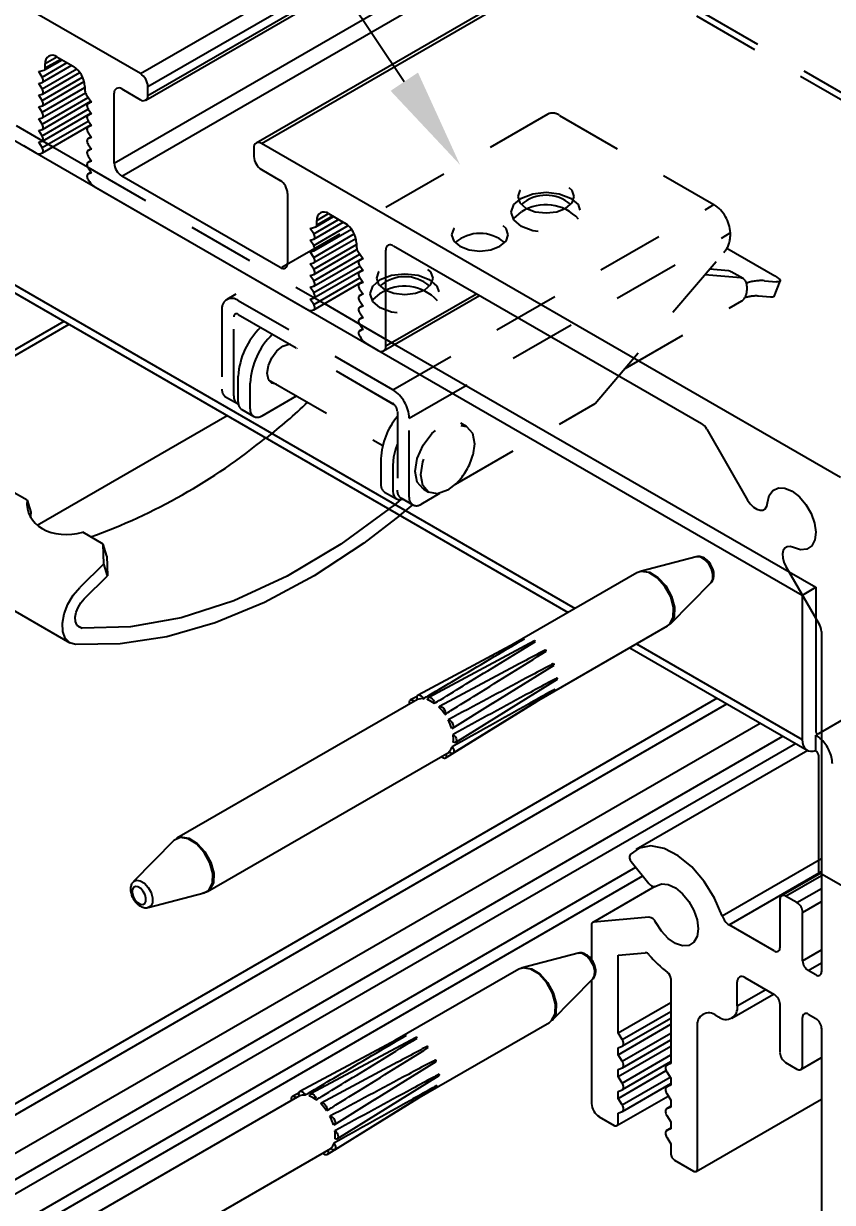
# Model space of a CAD drawing. Header units: inches. Extents: x -3.7 to 11.6, y -13.5 to 0.3.
# Drawn here: x 7.332 to 8.846, y -8.433 to -6.225 of the extents above; entities that cross this region are included whole.
import ezdxf
from ezdxf import colors
from ezdxf.entities.mleader import LeaderData, LeaderLine
from ezdxf.math import Vec2, Vec3

# ---------------------------------------------------------------- set-up
doc = ezdxf.new("R2010")
doc.units = ezdxf.units.IN
doc.header["$LTSCALE"] = 0.5
doc.header["$MEASUREMENT"] = 0
doc.linetypes.add('HIDDEN', pattern=[0.375, 0.25, -0.125])
for name, color, linetype in [('Brackets', 181, 'CONTINUOUS'), ('FAB DWG', 221, 'CONTINUOUS'), ('Hardware', 242, 'CONTINUOUS'), ('Housing', 150, 'CONTINUOUS')]:
    doc.layers.add(name, color=color, linetype=linetype)
doc.styles.add('LSAD_Standard', font='arial.ttf')

msp = doc.modelspace()

# ---------------------------------------------------------------- linework, layer by layer
at = {"layer": 'Brackets', "linetype": 'HIDDEN', "transparency": 16777216}
for p, q in [((7.6177, -5.6487), (9.8704, -6.9492)), ((9.876, -6.9394), (7.6234, -5.6389)), ((7.3174, -6.4166), (7.3863, -6.4563)), ((7.4516, -6.4942), (7.895, -6.75)), ((7.9602, -6.7876), (8.027, -6.8262)), ((8.821, -7.5549), (9.8704, -6.9492)), ((8.7653, -7.2524), (8.8154, -7.2813)), ((8.7903, -7.2958), (8.8154, -7.2813)), ((8.8154, -7.2813), (8.8154, -7.3391)), ((8.9271, -7.8768), (8.826, -7.8185))]:
    msp.add_line(p, q, dxfattribs=at)
at = {"layer": 'Brackets', "transparency": 16777216}
for p, q in [((6.5373, -5.9956), (8.79, -7.296)), ((6.5373, -6.2659), (8.3646, -7.3207)), ((6.5464, -6.286), (8.3517, -7.3282)), ((7.3863, -6.4563), (7.4515, -6.494)), ((7.895, -6.75), (7.9602, -6.7876)), ((8.027, -6.8262), (8.7653, -7.2524)), ((8.79, -7.296), (8.7903, -7.2958)), ((8.79, -7.296), (8.79, -7.5663)), ((8.8154, -7.3391), (8.8154, -7.5517)), ((8.4667, -7.3946), (8.7991, -7.5864)), ((8.4796, -7.3871), (8.79, -7.5663)), ((8.8154, -7.5869), (8.8154, -7.5582)), ((8.821, -7.8156), (8.821, -7.5973))]:
    msp.add_line(p, q, dxfattribs=at)
at = {"layer": 'Brackets', "linetype": 'HIDDEN', "ltscale": 0.5, "transparency": 16777216}
msp.add_line((8.826, -7.8185), (8.821, -7.8156), dxfattribs=at)
at = {"layer": 'Brackets', "linetype": 'HIDDEN', "transparency": 16777216, "flags": 128}
for points in [[(8.2725, -6.5712), (8.2897, -6.5778), (8.31, -6.5801), (8.3302, -6.5778), (8.3474, -6.5712), (8.3589, -6.5613), (8.363, -6.5495), (8.3589, -6.5378), (8.3474, -6.5279), (8.3302, -6.5213), (8.31, -6.519), (8.2897, -6.5213), (8.2725, -6.5279), (8.261, -6.5378), (8.257, -6.5495), (8.261, -6.5613), (8.2725, -6.5712)], [(8.1487, -6.6426), (8.1659, -6.6493), (8.1862, -6.6516), (8.2065, -6.6493), (8.2237, -6.6426), (8.2352, -6.6327), (8.2392, -6.621), (8.2352, -6.6093), (8.2237, -6.5993), (8.2065, -6.5927), (8.1862, -6.5904), (8.1659, -6.5927), (8.1487, -6.5993), (8.1372, -6.6093), (8.1332, -6.621), (8.1372, -6.6327), (8.1487, -6.6426)], [(8.008, -6.7239), (8.0252, -6.7305), (8.0455, -6.7328), (8.0658, -6.7305), (8.083, -6.7239), (8.0945, -6.7139), (8.0985, -6.7022), (8.0945, -6.6905), (8.083, -6.6806), (8.0658, -6.6739), (8.0455, -6.6716), (8.0252, -6.6739), (8.008, -6.6806), (7.9965, -6.6905), (7.9925, -6.7022), (7.9965, -6.7139), (8.008, -6.7239)]]:
    msp.add_lwpolyline(points, dxfattribs=at)
at = {"layer": 'Brackets', "transparency": 16777216, "flags": 128}
msp.add_lwpolyline([(8.79, -7.5663), (8.7904, -7.5722), (8.7918, -7.5774), (8.7941, -7.5818), (8.7972, -7.5851), (8.8009, -7.5873), (8.8053, -7.5884), (8.8102, -7.5882), (8.8154, -7.5869)], dxfattribs=at)
at = {"layer": 'Brackets', "linetype": 'HIDDEN', "transparency": 16777216}
for centre, radius, start, end in [((8.31, -6.6182), 0.0712, 49.2269, 130.7731), ((8.1862, -6.6896), 0.0712, 49.2269, 130.7731), ((8.0455, -6.7708), 0.0712, 49.2269, 130.7731), ((8.779, -7.615), 0.0675, 2.6055, 45.8829)]:
    msp.add_arc(centre, radius, start, end, dxfattribs=at)
at = {"layer": 'Brackets', "transparency": 16777216}
for centre, radius, start, end in [((8.8188, -7.5522), 0.00349, 170.786, 309.2033), ((8.779, -7.615), 0.0675, 45.8829, 57.3945), ((8.8087, -7.5979), 0.0123, 2.6055, 57.3945)]:
    msp.add_arc(centre, radius, start, end, dxfattribs=at)
at = {"layer": 'Hardware', "linetype": 'HIDDEN', "transparency": 16777216}
for p, q in [((8.3134, -6.3951), (7.712, -6.7422)), ((8.335, -6.3973), (8.6245, -6.5644)), ((8.0232, -6.9115), (8.6245, -6.5644)), ((8.0538, -6.9646), (8.6552, -6.6174)), ((8.6552, -6.6174), (8.6552, -6.6243)), ((8.6488, -6.646), (8.7387, -6.6979)), ((8.4018, -6.9373), (8.6431, -6.6541)), ((8.6524, -6.6888), (8.6163, -6.6856)), ((8.6793, -6.7031), (8.657, -6.6902)), ((8.6746, -6.7016), (8.6077, -6.6957)), ((8.7192, -6.707), (8.7417, -6.709)), ((8.7376, -6.7363), (8.7487, -6.7076)), ((8.6858, -6.7175), (8.6858, -6.7251)), ((8.0232, -6.9115), (7.7337, -6.7444)), ((8.4581, -6.8712), (8.6768, -6.745)), ((8.7305, -6.7377), (8.7081, -6.7357)), ((7.7031, -6.7621), (7.7031, -6.91)), ((7.7253, -6.9228), (7.7253, -6.7749)), ((7.7337, -6.7701), (8.0232, -6.9373)), ((8.0258, -6.9392), (7.8291, -6.8256)), ((7.8436, -6.8335), (7.8439, -6.8342)), ((7.7337, -6.9341), (7.7337, -6.8858)), ((7.9198, -6.878), (7.9202, -6.8778)), ((7.756, -6.9469), (7.756, -6.8987)), ((7.7905, -6.8925), (8.0041, -7.0158)), ((7.7096, -6.9244), (7.7319, -6.9372)), ((7.7782, -6.9598), (7.8427, -6.9226)), ((7.7402, -6.9485), (7.7625, -6.9613)), ((8.0316, -6.9517), (8.0316, -7.0996)), ((8.1404, -7.0882), (8.4018, -6.9373)), ((8.0538, -7.1125), (8.0538, -6.9646)), ((8.1611, -6.98), (8.1505, -6.9739)), ((8.0009, -7.0401), (8.0009, -7.0883)), ((8.0232, -7.053), (8.0232, -7.1012)), ((8.0075, -7.1028), (8.0297, -7.1156)), ((8.0761, -7.1253), (8.1109, -7.1052)), ((8.0797, -7.0967), (8.0902, -7.1028)), ((8.0381, -7.114), (8.0604, -7.1269))]:
    msp.add_line(p, q, dxfattribs=at)
at = {"layer": 'Hardware', "transparency": 16777216}
for p, q in [((7.338, -7.1181), (7.2997, -7.096)), ((7.338, -7.1181), (7.3451, -7.1405)), ((7.4807, -7.2005), (7.4423, -7.1783)), ((7.482, -7.2375), (7.4807, -7.2005)), ((7.4877, -7.2228), (7.4807, -7.2005)), ((7.482, -7.2375), (7.4368, -7.2815)), ((7.489, -7.2599), (7.482, -7.2375)), ((7.4877, -7.2228), (7.489, -7.2599)), ((8.5912, -7.2241), (8.4866, -7.2514)), ((7.1872, -7.2519), (7.4182, -7.3852)), ((7.4452, -7.3026), (7.489, -7.2599)), ((8.4801, -7.2541), (8.2484, -7.3878)), ((8.4876, -7.2519), (8.4822, -7.2533)), ((8.5431, -7.3494), (8.6191, -7.2724)), ((7.4315, -7.3519), (7.4412, -7.3576)), ((8.2848, -7.4996), (8.5376, -7.3537)), ((8.2685, -7.3771), (8.0705, -7.4831)), ((8.2883, -7.3817), (8.0903, -7.4877)), ((8.253, -7.4285), (8.1104, -7.5048)), ((8.2107, -7.498), (8.3255, -7.4268)), ((8.1404, -7.5718), (8.3312, -7.4533)), ((8.1356, -7.5922), (8.3264, -7.4738)), ((8.0693, -7.4912), (7.6187, -7.7513)), ((8.0687, -7.4856), (8.0563, -7.4922)), ((8.1214, -7.6014), (8.2929, -7.4949)), ((8.1344, -7.5455), (8.2112, -7.4978)), ((7.6762, -7.8509), (8.1285, -7.5898)), ((7.6132, -7.7556), (7.5372, -7.8326)), ((7.5651, -7.8809), (7.6697, -7.8536)), ((7.6671, -7.8534), (7.6743, -7.8517)), ((7.6762, -7.8509), (7.6749, -7.8516)), ((8.5152, -7.8412), (8.5157, -7.841)), ((8.5157, -7.8409), (8.5157, -7.8409)), ((8.3699, -7.9666), (8.2653, -7.9939)), ((8.2588, -7.9965), (8.0271, -8.1303)), ((8.2663, -7.9944), (8.2608, -7.9957)), ((8.3218, -8.0918), (8.3978, -8.0149)), ((8.0635, -8.2421), (8.3163, -8.0961)), ((8.0472, -8.1196), (7.8492, -8.2255)), ((8.067, -8.1242), (7.869, -8.2301)), ((7.9894, -8.2405), (8.1042, -8.1692)), ((8.0317, -8.171), (7.8891, -8.2473)), ((7.9191, -8.3142), (8.1098, -8.1958)), ((7.848, -8.2337), (7.3974, -8.4938)), ((7.8474, -8.2281), (7.835, -8.2347)), ((7.9143, -8.3347), (8.1051, -8.2163)), ((7.9001, -8.3439), (8.0716, -8.2374)), ((7.9131, -8.2879), (7.9899, -8.2403)), ((7.4549, -8.5934), (7.9072, -8.3323))]:
    msp.add_line(p, q, dxfattribs=at)
at = {"layer": 'Hardware', "linetype": 'HIDDEN', "transparency": 16777216, "flags": 128}
for points in [[(8.264, -6.5523), (8.2851, -6.5442), (8.31, -6.5414), (8.3348, -6.5442), (8.3559, -6.5523), (8.37, -6.5645), (8.3749, -6.5789), (8.37, -6.5932), (8.3559, -6.6054), (8.3348, -6.6135), (8.31, -6.6164), (8.2851, -6.6135), (8.264, -6.6054), (8.2499, -6.5932), (8.245, -6.5789), (8.2499, -6.5645), (8.264, -6.5523)], [(8.2489, -6.5917), (8.2499, -6.5902), (8.264, -6.5781)], [(8.657, -6.6902), (8.6548, -6.6893), (8.6524, -6.6888)], [(7.9996, -6.705), (8.0206, -6.6969), (8.0455, -6.694), (8.0703, -6.6969), (8.0914, -6.705), (8.1055, -6.7172), (8.1104, -6.7315), (8.1055, -6.7459), (8.0914, -6.7581), (8.0703, -6.7662), (8.0455, -6.769), (8.0206, -6.7662), (7.9996, -6.7581), (7.9855, -6.7459), (7.9805, -6.7315), (7.9855, -6.7172), (7.9996, -6.705)], [(8.7387, -6.6979), (8.7426, -6.7004), (8.7457, -6.7027), (8.7478, -6.7047), (8.7488, -6.7065), (8.7486, -6.7078), (8.7473, -6.7087), (8.745, -6.7091), (8.7417, -6.709)], [(7.9845, -6.7444), (7.9855, -6.7429), (7.9996, -6.7307)], [(8.7376, -6.7363), (8.7375, -6.7365), (8.7362, -6.7374), (8.7339, -6.7378), (8.7305, -6.7377)], [(7.8053, -6.901), (7.7965, -6.8991), (7.7902, -6.8918), (7.788, -6.8802), (7.7902, -6.866), (7.7965, -6.8514), (7.806, -6.8386), (7.8172, -6.8296), (7.8284, -6.8257), (7.8298, -6.8256)], [(8.0797, -7.0967), (8.0797, -7.0967), (8.0688, -7.0842), (8.065, -7.0642), (8.0688, -7.0399), (8.0797, -7.0148), (8.0959, -6.9929), (8.1151, -6.9774), (8.1343, -6.9708), (8.1505, -6.9739)], [(8.1426, -7.0861), (8.1257, -7.0993), (8.1065, -7.1059), (8.0902, -7.1028), (8.0794, -7.0903), (8.0756, -7.0703), (8.0794, -7.046), (8.0902, -7.0209), (8.1065, -6.999), (8.1257, -6.9835), (8.1448, -6.9769), (8.1611, -6.98), (8.172, -6.9925), (8.1758, -7.0125), (8.1728, -7.0338)], [(8.0232, -7.1012), (8.0236, -7.106), (8.0249, -7.1101), (8.027, -7.1133), (8.0297, -7.1156), (8.0331, -7.1169), (8.037, -7.117), (8.0411, -7.1161), (8.0415, -7.116)], [(8.0383, -7.1168), (8.0254, -7.1273), (8.0159, -7.1343)], [(8.0603, -7.1268), (8.0602, -7.127), (8.036, -7.1459)]]:
    msp.add_lwpolyline(points, dxfattribs=at)
at = {"layer": 'Hardware', "transparency": 16777216, "flags": 128}
for points in [[(8.0368, -7.1464), (7.9685, -7.1986), (7.8756, -7.2597), (7.7826, -7.3096), (7.6904, -7.3478), (7.6001, -7.3738), (7.5126, -7.3874), (7.429, -7.3884)], [(8.0163, -7.1346), (7.9258, -7.2004), (7.8252, -7.2605), (7.7251, -7.3068), (7.6269, -7.3386), (7.5318, -7.3556), (7.4412, -7.3576)], [(8.6191, -7.2724), (8.6191, -7.2724), (8.6224, -7.2661), (8.6227, -7.2573), (8.62, -7.2473), (8.6147, -7.2376), (8.6076, -7.2298), (8.5998, -7.2249), (8.5925, -7.2239), (8.5912, -7.2241)], [(8.5376, -7.3537), (8.5418, -7.3504), (8.5484, -7.3375), (8.549, -7.3196), (8.5435, -7.2992), (8.5327, -7.2796), (8.5182, -7.2636), (8.5024, -7.2538), (8.4875, -7.2516), (8.4801, -7.2541)], [(8.4872, -7.2513), (8.4891, -7.2509), (8.5039, -7.2531), (8.5197, -7.2629), (8.5341, -7.2788), (8.5448, -7.2984)], [(7.429, -7.3884), (7.4179, -7.385), (7.4096, -7.3768), (7.4049, -7.3643), (7.4042, -7.3486), (7.4074, -7.3311), (7.4143, -7.3131), (7.4244, -7.2961), (7.4368, -7.2815)], [(7.4412, -7.3576), (7.4355, -7.3558), (7.4312, -7.3516), (7.4288, -7.3452), (7.4284, -7.3371), (7.4301, -7.3281), (7.4336, -7.3188), (7.4388, -7.3101), (7.4452, -7.3026)], [(8.5448, -7.2984), (8.5504, -7.3186), (8.5498, -7.3365), (8.5432, -7.3493), (8.5431, -7.3494)], [(8.0694, -7.4914), (8.0686, -7.4883), (8.0687, -7.4855), (8.0698, -7.4836), (8.0715, -7.4827), (8.0738, -7.4831), (8.0763, -7.4845), (8.0785, -7.4869), (8.0802, -7.4899)], [(8.0548, -7.4996), (8.0546, -7.4985), (8.0544, -7.4956), (8.0551, -7.4934), (8.0566, -7.4921), (8.0588, -7.492), (8.0612, -7.493), (8.0632, -7.4948)], [(8.0883, -7.4918), (8.0888, -7.4893), (8.0901, -7.4877), (8.0921, -7.4873), (8.0945, -7.4881), (8.0969, -7.4899), (8.099, -7.4926), (8.1004, -7.4957), (8.1011, -7.4987)], [(8.1093, -7.5058), (8.1109, -7.5046), (8.1131, -7.5046), (8.1155, -7.5057), (8.1178, -7.5079), (8.1197, -7.5108), (8.1209, -7.5139), (8.1212, -7.5169), (8.1205, -7.5192)], [(8.1267, -7.5295), (8.129, -7.5299), (8.1314, -7.5315), (8.1336, -7.534), (8.1353, -7.537), (8.1361, -7.5401), (8.1361, -7.5429), (8.1351, -7.5449), (8.1334, -7.5459)], [(8.1358, -7.5567), (8.1382, -7.5586), (8.1402, -7.5613), (8.1416, -7.5644), (8.1421, -7.5675), (8.1417, -7.57), (8.1405, -7.5717), (8.1385, -7.5722), (8.1362, -7.5716)], [(8.1223, -7.5932), (8.1231, -7.5963), (8.123, -7.599), (8.1219, -7.601), (8.1201, -7.6018), (8.1179, -7.6015), (8.1154, -7.6001), (8.1138, -7.5983)], [(8.1342, -7.58), (8.136, -7.5829), (8.1371, -7.586), (8.1373, -7.589), (8.1366, -7.5912), (8.1351, -7.5925), (8.1329, -7.5926), (8.1305, -7.5915), (8.1282, -7.5894)], [(7.6697, -7.8536), (7.6788, -7.8483), (7.6854, -7.8355), (7.6859, -7.8176), (7.6804, -7.7974), (7.6697, -7.7778), (7.6553, -7.7619), (7.6395, -7.7521), (7.6247, -7.7499), (7.6132, -7.7556)], [(7.6187, -7.7513), (7.6262, -7.7488), (7.641, -7.751), (7.6569, -7.7609), (7.6713, -7.7768), (7.6821, -7.7965)], [(7.6821, -7.7965), (7.6876, -7.8168), (7.687, -7.8348), (7.6804, -7.8476), (7.6762, -7.8509)], [(7.5372, -7.8326), (7.5429, -7.8298), (7.5502, -7.8309), (7.558, -7.8357), (7.5651, -7.8435), (7.5704, -7.8532), (7.5731, -7.8632), (7.5728, -7.872), (7.5696, -7.8783), (7.5651, -7.8809)], [(7.5367, -7.8601), (7.5402, -7.8665), (7.5448, -7.8716), (7.5499, -7.8747), (7.5547, -7.8754), (7.5584, -7.8736), (7.5605, -7.8695), (7.5607, -7.8637), (7.559, -7.8572), (7.5555, -7.8508), (7.5509, -7.8457), (7.5458, -7.8426), (7.541, -7.8418), (7.5373, -7.8437), (7.5351, -7.8478), (7.5349, -7.8536), (7.5367, -7.8601)], [(8.3978, -8.0149), (8.3978, -8.0149), (8.4011, -8.0085), (8.4014, -7.9997), (8.3987, -7.9897), (8.3933, -7.9801), (8.3863, -7.9722), (8.3785, -7.9674), (8.3712, -7.9663), (8.3699, -7.9666)], [(8.3163, -8.0961), (8.3205, -8.0929), (8.3271, -8.08), (8.3277, -8.062), (8.3222, -8.0417), (8.3114, -8.022), (8.2969, -8.0061), (8.2811, -7.9963), (8.2662, -7.9941), (8.2588, -7.9965)], [(8.2659, -7.9937), (8.2678, -7.9934), (8.2826, -7.9956), (8.2984, -8.0054), (8.3128, -8.0212), (8.3235, -8.0408)], [(8.3235, -8.0408), (8.3291, -8.0611), (8.3285, -8.079), (8.3219, -8.0918), (8.3218, -8.0918)], [(7.8335, -8.242), (7.8333, -8.241), (7.8331, -8.2381), (7.8338, -8.2358), (7.8353, -8.2345), (7.8375, -8.2344), (7.8399, -8.2355), (7.8419, -8.2372)], [(7.8481, -8.2338), (7.8473, -8.2307), (7.8474, -8.228), (7.8485, -8.2261), (7.8502, -8.2252), (7.8525, -8.2255), (7.855, -8.227), (7.8572, -8.2294), (7.8589, -8.2324)], [(7.867, -8.2343), (7.8675, -8.2318), (7.8688, -8.2302), (7.8708, -8.2298), (7.8732, -8.2305), (7.8756, -8.2324), (7.8777, -8.235), (7.8791, -8.2381), (7.8797, -8.2412)], [(7.888, -8.2482), (7.8896, -8.2471), (7.8918, -8.247), (7.8942, -8.2482), (7.8965, -8.2504), (7.8984, -8.2533), (7.8996, -8.2564), (7.8999, -8.2593), (7.8992, -8.2617)], [(7.9054, -8.272), (7.9077, -8.2724), (7.9101, -8.274), (7.9123, -8.2764), (7.914, -8.2795), (7.9148, -8.2826), (7.9148, -8.2854), (7.9138, -8.2874), (7.9121, -8.2883)], [(7.9145, -8.2992), (7.9169, -8.3011), (7.9189, -8.3038), (7.9203, -8.3069), (7.9208, -8.3099), (7.9204, -8.3125), (7.9192, -8.3142), (7.9172, -8.3147), (7.9149, -8.314)], [(7.9129, -8.3225), (7.9147, -8.3254), (7.9158, -8.3285), (7.916, -8.3314), (7.9153, -8.3337), (7.9138, -8.335), (7.9116, -8.3351), (7.9092, -8.334), (7.9069, -8.3319)], [(7.901, -8.3357), (7.9018, -8.3388), (7.9017, -8.3415), (7.9006, -8.3434), (7.8988, -8.3443), (7.8966, -8.344), (7.8941, -8.3425), (7.8924, -8.3408)]]:
    msp.add_lwpolyline(points, dxfattribs=at)
at = {"layer": 'Hardware', "linetype": 'HIDDEN', "transparency": 16777216}
for centre, radius, start, end in [((8.3223, -6.415), 0.0218, 54.3824, 114.3071), ((8.3094, -6.6484), 0.0837, 42.6352, 122.8103), ((8.5887, -6.6205), 0.0666, 2.6055, 57.3945), ((8.6065, -6.622), 0.0487, 318.6997, 357.273), ((8.6721, -6.7153), 0.0139, 350.7481, 79.4532), ((8.7137, -6.7902), 0.0834, 86.252, 110.0267), ((8.0449, -6.8011), 0.0837, 42.6352, 122.8103), ((8.6644, -6.7274), 0.0215, 305.2221, 6.0901), ((7.7217, -6.759), 0.0189, 50.7967, 189.214), ((8.7035, -6.8007), 0.0651, 86.0226, 108.7661), ((7.7304, -6.7741), 0.00516, 50.7967, 189.214), ((7.8698, -6.893), 0.1363, 133.6253, 176.9731), ((7.892, -6.9059), 0.1363, 133.6253, 176.9731), ((7.7181, -6.9119), 0.0151, 172.7442, 235.9436), ((7.74, -6.9247), 0.0148, 172.7806, 246.0739), ((7.9874, -6.9676), 0.0666, 2.6055, 57.3945), ((7.7491, -6.9358), 0.0155, 173.7012, 234.9867), ((7.7695, -6.9491), 0.0138, 170.786, 309.2033), ((7.0375, -6.0565), 1.2058, 308.3852, 313.254), ((8.0134, -6.9525), 0.0182, 2.6055, 57.3945), ((8.1333, -7.0461), 0.1325, 140.1667, 177.4219), ((8.1365, -7.0553), 0.1133, 157.8332, 178.8487), ((8.0616, -7.0044), 0.1151, 314.7949, 345.2105), ((8.0159, -7.0903), 0.0151, 172.7442, 235.9436), ((8.0465, -7.1015), 0.0151, 172.7442, 235.9436), ((8.0674, -7.1147), 0.0138, 170.786, 309.2033)]:
    msp.add_arc(centre, radius, start, end, dxfattribs=at)
at = {"layer": 'Hardware', "transparency": 16777216}
for centre, radius, start, end in [((7.0813, -6.1407), 1.1117, 289.7655, 309.2875), ((8.2688, -7.3784), 0.00131, 32.995, 104.5717), ((8.2884, -7.3835), 0.00183, 15.4908, 95.0987), ((8.3082, -7.4011), 0.00238, 1.7813, 77.8073), ((8.3231, -7.4261), 0.00245, 344.9604, 59.4304), ((8.3298, -7.4522), 0.00175, 321.8837, 50.0848), ((8.3255, -7.4729), 0.00129, 314.0075, 31.7615), ((8.0777, -7.5123), 0.0225, 83.6186, 111.6901), ((8.0702, -7.5403), 0.0517, 53.4072, 69.4904), ((8.0452, -7.5705), 0.0911, 34.2851, 45.3035), ((8.0435, -7.573), 0.0939, 16.796, 27.5948), ((8.0801, -7.5655), 0.0564, 353.8124, 8.9975), ((8.1113, -7.572), 0.0243, 314.025, 340.7355), ((8.0475, -8.1208), 0.00131, 32.995, 104.5717), ((8.0671, -8.126), 0.00183, 15.4908, 95.0987), ((8.0869, -8.1435), 0.00238, 1.7813, 77.8073), ((8.1018, -8.1686), 0.00245, 344.9604, 59.4304), ((8.1085, -8.1947), 0.00175, 321.8837, 50.0848), ((7.8564, -8.2548), 0.0225, 83.6186, 111.6901), ((7.8489, -8.2827), 0.0517, 53.4072, 69.4904), ((8.1042, -8.2153), 0.00129, 314.0075, 31.7615), ((7.8239, -8.313), 0.0911, 34.2851, 45.3035), ((7.8222, -8.3155), 0.0939, 16.796, 27.5948), ((7.8588, -8.308), 0.0564, 353.8124, 8.9975), ((7.89, -8.3145), 0.0243, 314.025, 340.7355)]:
    msp.add_arc(centre, radius, start, end, dxfattribs=at)
for centre, ratio, start_param, end_param in [((7.4297, -7.1097), 0.733563, 2.800234, 4.591563), ((7.4367, -7.1321), 0.733628, 2.800051, 2.940457)]:
    msp.add_ellipse(centre, major_axis=(0.0889, 0.0321), ratio=ratio, start_param=start_param, end_param=end_param, dxfattribs=at)
for points, knots in [([(8.6189, -7.2721), (8.6195, -7.2717), (8.6218, -7.2699), (8.6239, -7.2646), (8.6249, -7.257), (8.6232, -7.2477), (8.6186, -7.2379), (8.6113, -7.2294), (8.603, -7.2245), (8.5959, -7.223), (8.5925, -7.2241), (8.5916, -7.2244)], [0, 0, 0, 0, 0.0341972, 0.1359613, 0.2488412, 0.3845063, 0.5314127, 0.6791678, 0.836556, 0.9534937, 1, 1, 1, 1]), ([(8.0802, -7.4899), (8.0839, -7.4877), (8.1038, -7.4759), (8.1671, -7.4383), (8.2266, -7.4032), (8.2699, -7.3776)], [0, 0, 0, 0, 0.058989, 0.315059, 1, 1, 1, 1]), ([(8.1011, -7.4987), (8.1048, -7.4964), (8.1247, -7.4843), (8.1878, -7.4456), (8.247, -7.4094), (8.2902, -7.383)], [0, 0, 0, 0, 0.058989, 0.315059, 1, 1, 1, 1]), ([(8.1205, -7.5192), (8.1243, -7.5169), (8.1442, -7.5045), (8.2077, -7.4651), (8.2672, -7.428), (8.3105, -7.401)], [0, 0, 0, 0, 0.058989, 0.315059, 1, 1, 1, 1]), ([(8.3087, -7.3987), (8.3082, -7.399), (8.3043, -7.401), (8.2872, -7.4101), (8.2691, -7.4198), (8.2543, -7.4278), (8.2528, -7.4286)], [0, 0, 0, 0, 0.026637, 0.205031, 0.918608, 1, 1, 1, 1]), ([(8.3243, -7.424), (8.3239, -7.4243), (8.3201, -7.4263), (8.3031, -7.4352), (8.2378, -7.4701), (8.1757, -7.5033), (8.1267, -7.5295)], [0, 0, 0, 0, 0.007458, 0.057409, 0.257212, 1, 1, 1, 1]), ([(8.3309, -7.4509), (8.3304, -7.4512), (8.3267, -7.4532), (8.31, -7.4622), (8.2455, -7.4972), (8.1842, -7.5305), (8.1358, -7.5567)], [0, 0, 0, 0, 0.007458, 0.057409, 0.257212, 1, 1, 1, 1]), ([(8.3266, -7.4722), (8.3261, -7.4724), (8.3224, -7.4745), (8.306, -7.4837), (8.2424, -7.5195), (8.1819, -7.5533), (8.1342, -7.58)], [0, 0, 0, 0, 0.007458, 0.057409, 0.257212, 1, 1, 1, 1]), ([(7.5373, -7.833), (7.5368, -7.8333), (7.5345, -7.8351), (7.5325, -7.8402), (7.5314, -7.8477), (7.5326, -7.8547), (7.5341, -7.8588), (7.5345, -7.8598)], [0, 0, 0, 0, 0.065785, 0.306251, 0.571545, 0.890556, 1, 1, 1, 1]), ([(7.5345, -7.8598), (7.5359, -7.8627), (7.5389, -7.8688), (7.546, -7.8763), (7.5539, -7.8806), (7.5606, -7.882), (7.5639, -7.8809), (7.5648, -7.8806)], [0, 0, 0, 0, 0.221492, 0.477911, 0.724167, 0.926519, 1, 1, 1, 1]), ([(8.3976, -8.0146), (8.3982, -8.0142), (8.4005, -8.0123), (8.4026, -8.007), (8.4036, -7.9994), (8.4019, -7.9901), (8.3973, -7.9804), (8.39, -7.9718), (8.3817, -7.967), (8.3746, -7.9654), (8.3712, -7.9665), (8.3703, -7.9669)], [0, 0, 0, 0, 0.0341972, 0.1359613, 0.2488412, 0.3845063, 0.5314127, 0.6791678, 0.836556, 0.9534937, 1, 1, 1, 1]), ([(7.8589, -8.2324), (7.8626, -8.2302), (7.8825, -8.2183), (7.9458, -8.1808), (8.0053, -8.1457), (8.0486, -8.1201)], [0, 0, 0, 0, 0.058989, 0.315059, 1, 1, 1, 1]), ([(7.8797, -8.2412), (7.8835, -8.2389), (7.9034, -8.2267), (7.9665, -8.1881), (8.0257, -8.1519), (8.0689, -8.1255)], [0, 0, 0, 0, 0.058989, 0.315059, 1, 1, 1, 1]), ([(7.8992, -8.2617), (7.903, -8.2594), (7.9229, -8.2469), (7.9864, -8.2075), (8.0459, -8.1705), (8.0892, -8.1435)], [0, 0, 0, 0, 0.058989, 0.315059, 1, 1, 1, 1]), ([(8.0874, -8.1412), (8.0869, -8.1415), (8.083, -8.1435), (8.0659, -8.1526), (8.0478, -8.1623), (8.033, -8.1702), (8.0315, -8.1711)], [0, 0, 0, 0, 0.026637, 0.205031, 0.918608, 1, 1, 1, 1]), ([(8.103, -8.1665), (8.1025, -8.1667), (8.0988, -8.1687), (8.0818, -8.1777), (8.0165, -8.2126), (7.9543, -8.2458), (7.9054, -8.272)], [0, 0, 0, 0, 0.007458, 0.057409, 0.257212, 1, 1, 1, 1]), ([(8.1096, -8.1934), (8.1091, -8.1936), (8.1054, -8.1956), (8.0887, -8.2047), (8.0242, -8.2397), (7.9629, -8.2729), (7.9145, -8.2992)], [0, 0, 0, 0, 0.007458, 0.057409, 0.257212, 1, 1, 1, 1]), ([(8.1053, -8.2146), (8.1048, -8.2149), (8.1011, -8.217), (8.0847, -8.2262), (8.0211, -8.2619), (7.9606, -8.2958), (7.9129, -8.3225)], [0, 0, 0, 0, 0.007458, 0.057409, 0.257212, 1, 1, 1, 1])]:
    msp.add_open_spline(points, degree=3, knots=knots, dxfattribs=at)
at = {"layer": 'Housing', "transparency": 16777216}
for p, q in [((7.5503, -6.319), (9.9375, -4.941)), ((7.5644, -6.3435), (9.9549, -4.9635)), ((7.5603, -6.369), (9.967, -4.9796)), ((7.5644, -6.3599), (9.9635, -4.9749)), ((7.5012, -6.4867), (10.0091, -5.0389)), ((7.5154, -6.5112), (10.0248, -5.0625)), ((10.0628, -5.1235), (7.7671, -6.4491)), ((7.777, -6.4499), (10.0658, -5.1286)), ((7.5503, -6.319), (6.466, -5.6931)), ((7.3721, -6.3004), (7.3941, -6.2877)), ((7.3721, -6.3085), (7.4011, -6.2918)), ((7.3941, -6.2877), (7.4246, -6.3053)), ((7.3598, -6.3154), (7.3699, -6.3124)), ((7.3664, -6.3255), (7.413, -6.2986)), ((7.3664, -6.3476), (7.4311, -6.3102)), ((7.3667, -6.3353), (7.4217, -6.3036)), ((7.3705, -6.3122), (7.4035, -6.2931)), ((7.3721, -6.3085), (7.3721, -6.3004)), ((7.3664, -6.3255), (7.3598, -6.3154)), ((7.3598, -6.3374), (7.3661, -6.3356)), ((7.3664, -6.3696), (7.4422, -6.3258)), ((7.3667, -6.3574), (7.4369, -6.3169)), ((7.3667, -6.3794), (7.4452, -6.3341)), ((7.3664, -6.3476), (7.3598, -6.3374)), ((7.3598, -6.3595), (7.3661, -6.3576)), ((7.3664, -6.3916), (7.4465, -6.3454)), ((7.3667, -6.4015), (7.4472, -6.355)), ((7.4465, -6.3433), (7.4465, -6.3515)), ((7.4488, -6.358), (7.4588, -6.3725)), ((7.5012, -6.4867), (7.5012, -6.356)), ((7.5154, -6.3479), (7.5503, -6.368)), ((7.5644, -6.3599), (7.5644, -6.3435)), ((7.3664, -6.3696), (7.3598, -6.3595)), ((7.3598, -6.3815), (7.3661, -6.3797)), ((7.3664, -6.4137), (7.4528, -6.3638)), ((7.3667, -6.4235), (7.4577, -6.371)), ((7.4582, -6.3717), (7.4519, -6.3753)), ((7.4523, -6.3751), (7.4582, -6.3717)), ((7.4588, -6.3725), (7.4523, -6.3751)), ((7.3664, -6.3916), (7.3598, -6.3815)), ((7.3598, -6.4036), (7.3661, -6.4017)), ((7.3664, -6.4357), (7.4528, -6.3859)), ((7.3667, -6.4456), (7.4577, -6.393)), ((7.4582, -6.3937), (7.4519, -6.3973)), ((7.4523, -6.3972), (7.4582, -6.3937)), ((7.4588, -6.3946), (7.4523, -6.3972)), ((7.4525, -6.3855), (7.4588, -6.3946)), ((7.3664, -6.4137), (7.3598, -6.4036)), ((7.3598, -6.4256), (7.3661, -6.4238)), ((7.3664, -6.4578), (7.4528, -6.4079)), ((7.3667, -6.4676), (7.4577, -6.4151)), ((7.4582, -6.4157), (7.4519, -6.4194)), ((7.4523, -6.4192), (7.4582, -6.4158)), ((7.4588, -6.4166), (7.4523, -6.4192)), ((7.4525, -6.4075), (7.4588, -6.4166)), ((7.3664, -6.4357), (7.3598, -6.4256)), ((7.3598, -6.4477), (7.3661, -6.4458)), ((7.4582, -6.4378), (7.4519, -6.4414)), ((7.4523, -6.4412), (7.4582, -6.4378)), ((7.4588, -6.4387), (7.4523, -6.4412)), ((7.4525, -6.4296), (7.4588, -6.4387)), ((7.3315, -6.454), (7.3547, -6.4674)), ((7.3664, -6.4578), (7.3598, -6.4477)), ((7.3638, -6.4688), (7.3664, -6.4678)), ((7.4582, -6.4598), (7.4519, -6.4635)), ((7.4523, -6.4633), (7.4582, -6.4599)), ((7.4588, -6.4607), (7.4523, -6.4633)), ((7.4525, -6.4516), (7.4588, -6.4607)), ((7.7629, -6.4581), (7.7629, -6.4744)), ((8.8613, -7.0759), (7.777, -6.4499)), ((7.4582, -6.4819), (7.4519, -6.4855)), ((7.4523, -6.4853), (7.4582, -6.4819)), ((7.4588, -6.4828), (7.4523, -6.4853)), ((7.4525, -6.4736), (7.4588, -6.4828)), ((7.4582, -6.5039), (7.4519, -6.5076)), ((7.4523, -6.5074), (7.4582, -6.504)), ((7.4588, -6.5048), (7.4523, -6.5074)), ((7.4525, -6.4957), (7.4588, -6.5048)), ((7.8119, -6.6824), (7.5154, -6.5112)), ((7.777, -6.4989), (7.8119, -6.5191)), ((7.4523, -6.5174), (7.4549, -6.5214)), ((7.464, -6.5305), (7.8634, -6.761)), ((7.8261, -6.5435), (7.8261, -6.6742)), ((7.875, -6.6192), (7.9216, -6.5923)), ((7.8754, -6.629), (7.9303, -6.5973)), ((7.8792, -6.6058), (7.9122, -6.5868)), ((7.8808, -6.594), (7.9027, -6.5814)), ((7.8808, -6.6022), (7.9098, -6.5854)), ((7.8808, -6.6022), (7.8808, -6.594)), ((7.9027, -6.5814), (7.9333, -6.599)), ((7.8685, -6.609), (7.8786, -6.6061)), ((7.875, -6.6192), (7.8685, -6.609)), ((7.875, -6.6412), (7.9397, -6.6039)), ((7.875, -6.6633), (7.9509, -6.6195)), ((7.8754, -6.651), (7.9456, -6.6105)), ((7.8685, -6.6311), (7.8748, -6.6292)), ((7.875, -6.6412), (7.8685, -6.6311)), ((7.875, -6.6853), (7.9552, -6.639)), ((7.8754, -6.6731), (7.9539, -6.6278)), ((7.9552, -6.6369), (7.9552, -6.6451)), ((8.0241, -6.6415), (8.601, -6.9746)), ((7.8685, -6.6531), (7.8748, -6.6513)), ((7.875, -6.6633), (7.8685, -6.6531)), ((7.875, -6.7073), (7.9615, -6.6575)), ((7.8754, -6.6951), (7.9559, -6.6487)), ((7.8754, -6.7172), (7.9664, -6.6646)), ((7.9574, -6.6516), (7.9675, -6.6662)), ((7.9669, -6.6653), (7.9606, -6.6689)), ((7.961, -6.6688), (7.9669, -6.6653)), ((7.9675, -6.6662), (7.961, -6.6688)), ((8.0099, -6.8293), (8.0099, -6.6497)), ((7.8685, -6.6752), (7.8748, -6.6733)), ((7.875, -6.6853), (7.8685, -6.6752)), ((7.875, -6.7294), (7.9615, -6.6795)), ((7.8754, -6.7392), (7.9664, -6.6867)), ((7.9669, -6.6874), (7.9606, -6.691)), ((7.961, -6.6908), (7.9669, -6.6874)), ((7.9675, -6.6882), (7.961, -6.6908)), ((7.9612, -6.6791), (7.9675, -6.6882)), ((7.8685, -6.6972), (7.8748, -6.6954)), ((7.875, -6.7073), (7.8685, -6.6972)), ((7.875, -6.7514), (7.9615, -6.7016)), ((7.8754, -6.7613), (7.9664, -6.7087)), ((7.9669, -6.7094), (7.9606, -6.713)), ((7.961, -6.7129), (7.9669, -6.7094)), ((7.9675, -6.7103), (7.961, -6.7129)), ((7.9612, -6.7012), (7.9675, -6.7103)), ((7.8685, -6.7193), (7.8748, -6.7174)), ((7.875, -6.7294), (7.8685, -6.7193)), ((7.9669, -6.7314), (7.9606, -6.7351)), ((7.961, -6.7349), (7.9669, -6.7315)), ((7.9675, -6.7323), (7.961, -6.7349)), ((7.9612, -6.7232), (7.9675, -6.7323)), ((8.0099, -6.8293), (8.1797, -6.7313)), ((7.8685, -6.7413), (7.8748, -6.7395)), ((7.875, -6.7514), (7.8685, -6.7413)), ((7.9669, -6.7535), (7.9606, -6.7571)), ((7.961, -6.7569), (7.9669, -6.7535)), ((7.9675, -6.7544), (7.961, -6.7569)), ((7.9612, -6.7453), (7.9675, -6.7544)), ((8.0058, -6.8385), (8.1855, -6.7347)), ((7.8724, -6.7625), (7.875, -6.7614)), ((7.9669, -6.7755), (7.9606, -6.7792)), ((7.961, -6.779), (7.9669, -6.7756)), ((7.9675, -6.7764), (7.961, -6.779)), ((7.9612, -6.7673), (7.9675, -6.7764)), ((6.9284, -7.0595), (7.4073, -6.783)), ((6.9319, -7.0686), (7.417, -6.7886)), ((7.9669, -6.7976), (7.9606, -6.8012)), ((7.961, -6.801), (7.9669, -6.7976)), ((7.9675, -6.7985), (7.961, -6.801)), ((7.9612, -6.7893), (7.9675, -6.7985)), ((7.961, -6.811), (7.9636, -6.8151)), ((7.9726, -6.8241), (7.9958, -6.8375)), ((7.3571, -7.1648), (7.7129, -6.9594)), ((8.611, -6.9851), (8.6876, -7.1178)), ((8.7593, -7.2421), (8.8218, -7.3503)), ((8.826, -7.3643), (8.826, -8.0012)), ((8.6307, -7.4892), (6.5998, -8.6617)), ((6.6188, -8.6716), (8.6488, -7.4997)), ((6.6303, -8.7367), (8.711, -7.5356)), ((6.5928, -8.8078), (8.7538, -7.5603)), ((6.5862, -8.8385), (8.7771, -7.5737)), ((8.8003, -7.5869), (8.4791, -7.7723)), ((8.64, -7.8969), (8.826, -7.7895)), ((6.5862, -8.898), (8.4782, -7.8057)), ((8.4696, -7.795), (8.5024, -7.8358)), ((8.6528, -7.9135), (8.826, -7.8135)), ((8.826, -7.8158), (8.7513, -7.8589)), ((6.5717, -8.93), (8.4912, -7.8219)), ((8.7588, -7.8597), (8.826, -7.8209)), ((8.5135, -7.8419), (8.3974, -7.9088)), ((8.78, -7.8719), (8.7588, -7.8597)), ((8.78, -7.8719), (8.826, -7.8454)), ((8.7482, -7.8658), (8.7482, -7.9563)), ((8.7906, -7.8903), (8.826, -7.8699)), ((8.5024, -7.8991), (8.3989, -7.9084)), ((8.7906, -7.9808), (8.7906, -7.8903)), ((8.3954, -7.9134), (8.3954, -7.9785)), ((8.7376, -7.9624), (8.6528, -7.9135)), ((8.4449, -7.9703), (8.4958, -7.9657)), ((8.4449, -8.116), (8.4449, -7.9703)), ((8.7906, -7.9808), (8.826, -7.9604)), ((8.8012, -7.9992), (8.826, -7.9849)), ((8.5439, -8.0142), (8.5439, -8.1731)), ((8.6825, -8.0123), (8.7376, -8.0441)), ((8.8154, -8.0073), (8.8012, -7.9992)), ((8.3954, -8.0173), (8.3954, -8.2483)), ((8.6683, -8.0653), (8.6683, -8.0204)), ((8.6683, -8.0653), (8.7214, -8.0347)), ((8.4449, -8.116), (8.5439, -8.0588)), ((8.658, -8.0882), (8.736, -8.0432)), ((8.4527, -8.1281), (8.5439, -8.0755)), ((8.7482, -8.0624), (8.7482, -8.1529)), ((8.8012, -8.0808), (8.8154, -8.089)), ((8.4449, -8.1568), (8.5439, -8.0997)), ((8.4532, -8.1404), (8.5439, -8.0881)), ((8.6287, -8.0833), (8.633, -8.0857)), ((8.7906, -8.1774), (8.7906, -8.0869)), ((8.4527, -8.1281), (8.4449, -8.116)), ((8.4527, -8.169), (8.5439, -8.1164)), ((8.5934, -8.3707), (8.5934, -8.1037)), ((8.826, -8.1073), (8.826, -10.1787)), ((8.4449, -8.1976), (8.5439, -8.1405)), ((8.4449, -8.1437), (8.4527, -8.1407)), ((8.4449, -8.1568), (8.4449, -8.1437)), ((8.4532, -8.1813), (8.5439, -8.1289)), ((8.4527, -8.169), (8.4449, -8.1568)), ((8.4527, -8.2098), (8.5439, -8.1572)), ((8.7875, -8.1843), (8.826, -8.1621)), ((8.4449, -8.1846), (8.4527, -8.1815)), ((8.4449, -8.1976), (8.4449, -8.1846)), ((8.4449, -8.2385), (8.5348, -8.1865)), ((8.4532, -8.2221), (8.5439, -8.1697)), ((8.5439, -8.1716), (8.5355, -8.1764)), ((8.536, -8.1762), (8.5439, -8.1717)), ((8.5439, -8.1731), (8.536, -8.1762)), ((8.536, -8.1887), (8.5439, -8.2009)), ((8.7588, -8.1713), (8.78, -8.1835)), ((8.4527, -8.2098), (8.4449, -8.1976)), ((8.4527, -8.2506), (8.5425, -8.1988)), ((8.4532, -8.2629), (8.5439, -8.2106)), ((8.5439, -8.2124), (8.5355, -8.2173)), ((8.536, -8.217), (8.5439, -8.2125)), ((8.5439, -8.2009), (8.5439, -8.2139)), ((8.4428, -8.2896), (8.5389, -8.2341)), ((8.4449, -8.2254), (8.4527, -8.2223)), ((8.4449, -8.2385), (8.4449, -8.2254)), ((8.5439, -8.2139), (8.536, -8.217)), ((8.536, -8.2295), (8.5439, -8.2417)), ((8.4527, -8.2506), (8.4449, -8.2385)), ((8.5439, -8.2533), (8.5355, -8.2581)), ((8.536, -8.2579), (8.5439, -8.2533)), ((8.5439, -8.2548), (8.536, -8.2579)), ((8.5439, -8.2417), (8.5439, -8.2548)), ((8.5913, -8.3753), (8.826, -8.2398)), ((8.4095, -8.2728), (8.4378, -8.2891)), ((8.4449, -8.2662), (8.4527, -8.2631)), ((8.4449, -8.285), (8.4449, -8.2662)), ((8.536, -8.2704), (8.5439, -8.2825)), ((8.5439, -8.2941), (8.5355, -8.2989)), ((8.536, -8.2987), (8.5439, -8.2941)), ((8.5439, -8.2956), (8.536, -8.2987)), ((8.5439, -8.2825), (8.5439, -8.2956)), ((8.536, -8.3112), (8.5439, -8.3234)), ((8.5439, -8.3234), (8.5439, -8.3421)), ((8.5509, -8.3544), (8.5863, -8.3748))]:
    msp.add_line(p, q, dxfattribs=at)
at = {"layer": 'Housing', "transparency": 16777216, "flags": 128}
for points in [[(7.3661, -6.3356), (7.3671, -6.3351), (7.3678, -6.3343), (7.3682, -6.3332), (7.3684, -6.3318), (7.3683, -6.3303), (7.3679, -6.3287), (7.3672, -6.3271), (7.3664, -6.3255)], [(7.3661, -6.3576), (7.3671, -6.3572), (7.3678, -6.3564), (7.3682, -6.3552), (7.3684, -6.3539), (7.3683, -6.3524), (7.3679, -6.3508), (7.3672, -6.3491), (7.3664, -6.3476)], [(7.3661, -6.3797), (7.3671, -6.3792), (7.3678, -6.3784), (7.3682, -6.3773), (7.3684, -6.3759), (7.3683, -6.3744), (7.3679, -6.3728), (7.3672, -6.3712), (7.3664, -6.3696)], [(7.4523, -6.3751), (7.4514, -6.3757), (7.4508, -6.3765), (7.4504, -6.3777), (7.4503, -6.3791), (7.4504, -6.3807), (7.4509, -6.3823), (7.4516, -6.3839), (7.4525, -6.3855)], [(7.3661, -6.4017), (7.3671, -6.4013), (7.3678, -6.4004), (7.3682, -6.3993), (7.3684, -6.398), (7.3683, -6.3965), (7.3679, -6.3948), (7.3672, -6.3932), (7.3664, -6.3916)], [(7.4523, -6.3972), (7.4514, -6.3977), (7.4508, -6.3986), (7.4504, -6.3998), (7.4503, -6.4012), (7.4504, -6.4027), (7.4509, -6.4043), (7.4516, -6.406), (7.4525, -6.4075)], [(7.3661, -6.4238), (7.3671, -6.4233), (7.3678, -6.4225), (7.3682, -6.4214), (7.3684, -6.42), (7.3683, -6.4185), (7.3679, -6.4169), (7.3672, -6.4153), (7.3664, -6.4137)], [(7.4523, -6.4192), (7.4514, -6.4198), (7.4508, -6.4206), (7.4504, -6.4218), (7.4503, -6.4232), (7.4504, -6.4248), (7.4509, -6.4264), (7.4516, -6.428), (7.4525, -6.4296)], [(7.3661, -6.4458), (7.3671, -6.4454), (7.3678, -6.4445), (7.3682, -6.4434), (7.3684, -6.4421), (7.3683, -6.4406), (7.3679, -6.4389), (7.3672, -6.4373), (7.3664, -6.4357)], [(7.4523, -6.4412), (7.4514, -6.4418), (7.4508, -6.4427), (7.4504, -6.4439), (7.4503, -6.4453), (7.4504, -6.4468), (7.4509, -6.4484), (7.4516, -6.4501), (7.4525, -6.4516)], [(7.3664, -6.4678), (7.3672, -6.4673), (7.3679, -6.4664), (7.3683, -6.4653), (7.3684, -6.464), (7.3683, -6.4625), (7.3679, -6.4609), (7.3672, -6.4593), (7.3664, -6.4578)], [(7.4523, -6.4633), (7.4514, -6.4639), (7.4508, -6.4647), (7.4504, -6.4659), (7.4503, -6.4673), (7.4504, -6.4689), (7.4509, -6.4705), (7.4516, -6.4721), (7.4525, -6.4736)], [(7.4523, -6.4853), (7.4514, -6.4859), (7.4508, -6.4868), (7.4504, -6.488), (7.4503, -6.4893), (7.4504, -6.4909), (7.4509, -6.4925), (7.4516, -6.4942), (7.4525, -6.4957)], [(7.4523, -6.5074), (7.4514, -6.5079), (7.4508, -6.5088), (7.4504, -6.5099), (7.4503, -6.5112), (7.4504, -6.5127), (7.4508, -6.5143), (7.4514, -6.5159), (7.4523, -6.5174)], [(7.8748, -6.6292), (7.8757, -6.6288), (7.8764, -6.628), (7.8769, -6.6269), (7.8771, -6.6255), (7.8769, -6.624), (7.8766, -6.6224), (7.8759, -6.6207), (7.875, -6.6192)], [(7.8748, -6.6513), (7.8757, -6.6508), (7.8764, -6.65), (7.8769, -6.6489), (7.8771, -6.6475), (7.8769, -6.646), (7.8766, -6.6444), (7.8759, -6.6428), (7.875, -6.6412)], [(7.8748, -6.6733), (7.8757, -6.6729), (7.8764, -6.6721), (7.8769, -6.6709), (7.8771, -6.6696), (7.8769, -6.6681), (7.8766, -6.6665), (7.8759, -6.6648), (7.875, -6.6633)], [(7.8748, -6.6954), (7.8757, -6.6949), (7.8764, -6.6941), (7.8769, -6.693), (7.8771, -6.6916), (7.8769, -6.6901), (7.8766, -6.6885), (7.8759, -6.6869), (7.875, -6.6853)], [(7.961, -6.6688), (7.9601, -6.6693), (7.9594, -6.6702), (7.959, -6.6714), (7.9589, -6.6728), (7.9591, -6.6743), (7.9596, -6.6759), (7.9603, -6.6776), (7.9612, -6.6791)], [(7.8748, -6.7174), (7.8757, -6.717), (7.8764, -6.7161), (7.8769, -6.715), (7.8771, -6.7137), (7.8769, -6.7122), (7.8766, -6.7105), (7.8759, -6.7089), (7.875, -6.7073)], [(7.961, -6.6908), (7.9601, -6.6914), (7.9594, -6.6922), (7.959, -6.6934), (7.9589, -6.6948), (7.9591, -6.6964), (7.9596, -6.698), (7.9603, -6.6996), (7.9612, -6.7012)], [(7.8748, -6.7395), (7.8757, -6.739), (7.8764, -6.7382), (7.8769, -6.7371), (7.8771, -6.7357), (7.8769, -6.7342), (7.8766, -6.7326), (7.8759, -6.731), (7.875, -6.7294)], [(7.961, -6.7129), (7.9601, -6.7134), (7.9594, -6.7143), (7.959, -6.7155), (7.9589, -6.7169), (7.9591, -6.7184), (7.9596, -6.72), (7.9603, -6.7217), (7.9612, -6.7232)], [(7.875, -6.7614), (7.8759, -6.7609), (7.8765, -6.7601), (7.8769, -6.7589), (7.8771, -6.7576), (7.8769, -6.7561), (7.8765, -6.7545), (7.8759, -6.753), (7.875, -6.7514)], [(7.961, -6.7349), (7.9601, -6.7355), (7.9594, -6.7363), (7.959, -6.7375), (7.9589, -6.7389), (7.9591, -6.7405), (7.9596, -6.7421), (7.9603, -6.7437), (7.9612, -6.7453)], [(7.961, -6.7569), (7.9601, -6.7575), (7.9594, -6.7584), (7.959, -6.7596), (7.9589, -6.761), (7.9591, -6.7625), (7.9596, -6.7641), (7.9603, -6.7658), (7.9612, -6.7673)], [(7.961, -6.779), (7.9601, -6.7795), (7.9594, -6.7804), (7.959, -6.7816), (7.9589, -6.783), (7.9591, -6.7846), (7.9596, -6.7862), (7.9603, -6.7878), (7.9612, -6.7893)], [(7.961, -6.801), (7.9601, -6.8016), (7.9595, -6.8024), (7.9591, -6.8035), (7.9589, -6.8049), (7.9591, -6.8064), (7.9595, -6.8079), (7.9601, -6.8095), (7.961, -6.811)], [(8.725, -7.1233), (8.728, -7.1096), (8.7349, -7.0999), (8.7451, -7.095), (8.7575, -7.0956), (8.7712, -7.1014), (8.7847, -7.112), (8.7969, -7.1264), (8.8066, -7.1432), (8.8129, -7.1609), (8.8153, -7.1779), (8.8136, -7.1926), (8.8078, -7.2037), (8.7986, -7.2101), (8.7867, -7.2112), (8.7733, -7.207)], [(8.6876, -7.1178), (8.6926, -7.125), (8.6984, -7.1309), (8.7047, -7.135), (8.7108, -7.137), (8.7162, -7.1367), (8.7207, -7.1342), (8.7236, -7.1296), (8.725, -7.1233)], [(8.7733, -7.207), (8.7672, -7.205), (8.7617, -7.2053), (8.7573, -7.2078), (8.7543, -7.2124), (8.753, -7.2187), (8.7534, -7.2262), (8.7556, -7.2342), (8.7593, -7.2421)], [(8.64, -7.8969), (8.6258, -7.8634), (8.6063, -7.832), (8.583, -7.805), (8.5574, -7.784), (8.5314, -7.7707), (8.5066, -7.7657), (8.4847, -7.7696), (8.4673, -7.782)], [(8.5024, -7.8358), (8.504, -7.8376), (8.5058, -7.8392), (8.5076, -7.8405), (8.5094, -7.8413), (8.5112, -7.8418), (8.5129, -7.8419), (8.5144, -7.8416), (8.5157, -7.8409)], [(8.5157, -7.8409), (8.5261, -7.8367), (8.5387, -7.8378), (8.5523, -7.8441), (8.5657, -7.8551), (8.5777, -7.8697), (8.5871, -7.8866), (8.5931, -7.9042), (8.5951, -7.921), (8.5931, -7.9354), (8.5871, -7.9461), (8.5777, -7.9522), (8.5657, -7.953), (8.5523, -7.9485), (8.5387, -7.9391), (8.5261, -7.9256), (8.5157, -7.9094)], [(8.4527, -8.1407), (8.4538, -8.14), (8.4546, -8.1389), (8.4551, -8.1375), (8.4553, -8.1359), (8.4551, -8.134), (8.4546, -8.132), (8.4538, -8.13), (8.4527, -8.1281)], [(8.4527, -8.1815), (8.4538, -8.1808), (8.4546, -8.1798), (8.4551, -8.1784), (8.4553, -8.1767), (8.4551, -8.1748), (8.4546, -8.1729), (8.4538, -8.1709), (8.4527, -8.169)], [(8.536, -8.1762), (8.5349, -8.1769), (8.5341, -8.1779), (8.5336, -8.1793), (8.5335, -8.181), (8.5336, -8.1829), (8.5341, -8.1848), (8.5349, -8.1868), (8.536, -8.1887)], [(8.4527, -8.2223), (8.4538, -8.2216), (8.4546, -8.2206), (8.4551, -8.2192), (8.4553, -8.2175), (8.4551, -8.2156), (8.4546, -8.2137), (8.4538, -8.2117), (8.4527, -8.2098)], [(8.536, -8.217), (8.5349, -8.2177), (8.5341, -8.2188), (8.5336, -8.2202), (8.5335, -8.2218), (8.5336, -8.2237), (8.5341, -8.2257), (8.5349, -8.2276), (8.536, -8.2295)], [(8.4527, -8.2631), (8.4538, -8.2625), (8.4546, -8.2614), (8.4551, -8.26), (8.4553, -8.2583), (8.4551, -8.2565), (8.4546, -8.2545), (8.4538, -8.2525), (8.4527, -8.2506)], [(8.536, -8.2579), (8.5349, -8.2585), (8.5341, -8.2596), (8.5336, -8.261), (8.5335, -8.2627), (8.5336, -8.2645), (8.5341, -8.2665), (8.5349, -8.2685), (8.536, -8.2704)], [(8.536, -8.2987), (8.5349, -8.2994), (8.5341, -8.3004), (8.5336, -8.3018), (8.5335, -8.3035), (8.5336, -8.3053), (8.5341, -8.3073), (8.5349, -8.3093), (8.536, -8.3112)]]:
    msp.add_lwpolyline(points, dxfattribs=at)
at = {"layer": 'Housing', "transparency": 16777216}
for centre, radius, start, end in [((7.3855, -6.2982), 0.0135, 50.7969, 189.2141), ((7.3685, -6.309), 0.00371, 292.5514, 7.6417), ((7.3989, -6.3455), 0.0476, 2.6055, 57.3945), ((7.5337, -6.3449), 0.0307, 2.6055, 57.3945), ((7.4585, -6.351), 0.012, 182.3555, 215.7763), ((7.5099, -6.3546), 0.00873, 50.7969, 189.2141), ((7.5558, -6.3612), 0.00873, 230.7967, 9.2139), ((7.3607, -6.4586), 0.0107, 235.5961, 286.5608), ((7.7715, -6.4567), 0.00873, 50.7967, 189.214), ((7.532, -6.4853), 0.0307, 182.6055, 237.3945), ((7.7936, -6.473), 0.0307, 182.6055, 237.3946), ((7.4787, -6.5066), 0.028, 211.8168, 238.3212), ((7.7954, -6.5449), 0.0307, 2.6055, 57.3945), ((7.8942, -6.5918), 0.0135, 50.7966, 189.214), ((7.9076, -6.6391), 0.0476, 2.6055, 57.3945), ((7.8771, -6.6027), 0.00371, 292.5514, 7.6417), ((7.9672, -6.6446), 0.012, 182.3555, 215.7764), ((8.0185, -6.6483), 0.00873, 50.7967, 189.214), ((7.8175, -6.6756), 0.00873, 230.7967, 9.214), ((7.8694, -6.7522), 0.0107, 235.5963, 286.5599), ((7.9874, -6.8003), 0.028, 211.8168, 238.3212), ((8.0013, -6.8307), 0.00873, 230.7967, 9.214), ((8.5857, -6.999), 0.0289, 28.8556, 58.0453), ((8.7971, -7.3652), 0.0289, 1.9565, 31.1437), ((8.4775, -7.7869), 0.0113, 154.3332, 225.7334), ((8.7547, -7.8648), 0.00655, 50.7967, 189.214), ((8.7676, -7.8913), 0.0231, 2.6055, 57.3945), ((8.5004, -7.9155), 0.0165, 21.6574, 83.0713), ((8.6696, -7.8874), 0.031, 197.7705, 237.2275), ((8.3997, -7.9127), 0.0044, 100.5468, 189.2519), ((8.4954, -7.9746), 0.00894, 34.7011, 86.9408), ((8.6521, -7.8462), 0.1937, 219.5612, 233.8034), ((8.7417, -7.9573), 0.00655, 230.7967, 9.214), ((8.8136, -7.9797), 0.0231, 182.6055, 237.3945), ((8.5283, -8.015), 0.0156, 2.854, 53.0929), ((8.6769, -8.019), 0.00873, 50.7967, 189.214), ((8.8195, -8.0022), 0.00655, 230.7954, 9.214), ((8.7252, -8.0635), 0.0231, 2.6055, 57.3945), ((8.6149, -8.1002), 0.0218, 50.7967, 189.214), ((8.6468, -8.0688), 0.0218, 230.7967, 9.214), ((8.7971, -8.0859), 0.00655, 50.7967, 189.214), ((8.8029, -8.1084), 0.0231, 2.6055, 57.3945), ((8.7712, -8.1519), 0.0231, 182.6055, 237.3945), ((8.7841, -8.1785), 0.00655, 230.7967, 9.214), ((8.4261, -8.2469), 0.0307, 182.6055, 237.3945), ((8.4406, -8.2857), 0.00437, 230.7967, 9.2141), ((8.5592, -8.3414), 0.0154, 182.6055, 237.3945), ((8.5891, -8.3714), 0.00437, 230.7967, 9.2141)]:
    msp.add_arc(centre, radius, start, end, dxfattribs=at)

# ---------------------------------------------------------------- leaders
at = {"layer": 'FAB DWG', "ltscale": 0.5, "transparency": 16777216}
ml = msp.add_multileader_mtext('Standard', dxfattribs=at)
ml.set_content('\\A1;HW00002 (x1)\\PHW63214 (x2)', color=256, style='LSAD_Standard')
ml.set_leader_properties()
ml.build(insert=Vec2(0, 0))
ml.multileader.update_dxf_attribs({"text_left_attachment_type": 2, "dogleg_length": 0.36, "arrow_head_size": 0.1875})
ctx = ml.context
ctx.base_point, ctx.char_height, ctx.arrow_head_size, ctx.landing_gap_size, ctx.plane_origin = Vec3(4.9952, -5.1004), 0.1875, 0.1875, 0.09, Vec3(7.4931, 11.8363)
ctx.left_attachment, ctx.text_align_type = 2, 2
notes = []
notes.append((ctx, [(1, (1, 1, 0), (7.1106, -4.9409), (-1, 0), 0.2772, [(0, [(8.149, -6.49)], 0, [])])]))
ctx.mtext.insert, ctx.mtext.width, ctx.mtext.defined_height, ctx.mtext.alignment, ctx.mtext.flow_direction = Vec3(6.7434, -4.8196), 2.351815, 0.6491, 3, 5
for ctx, leaders in notes:
    for number, flags, end, landing, length, lines in leaders:
        leader = LeaderData()
        leader.index, (leader.has_last_leader_line, leader.has_dogleg_vector, leader.attachment_direction) = number, flags
        leader.last_leader_point, leader.dogleg_vector, leader.dogleg_length = Vec3(end), Vec3(landing), length
        for number, points, colour, breaks in lines:
            line = LeaderLine()
            line.index, line.vertices, line.color, line.breaks = number, Vec3.list(points), colors.encode_raw_color(colour), breaks
            leader.lines.append(line)
        ctx.leaders.append(leader)

doc.saveas('drawing.dxf')
